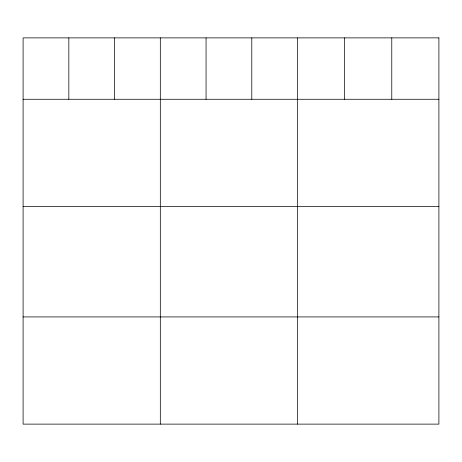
<?xml version="1.0" encoding="UTF-8"?>
<svg xmlns="http://www.w3.org/2000/svg" width="462" height="462" viewBox="0 0 462 462"><rect width="100%" height="100%" fill="white"/><g stroke="black" fill="none" stroke-linecap="round" stroke-linejoin="round"><path stroke-width="0.69" d="M23.1 99.272L438.9 99.272M23.1 206.474L438.9 206.474M23.1 316.92L438.9 316.92M391.776 37.878L391.776 99.272M344.652 37.878L344.652 99.272M297.528 37.878L297.528 424.122M251.79 37.878L251.79 99.272M206.052 37.878L206.052 99.272M160.314 37.878L160.314 424.122M114.576 37.878L114.576 99.272M68.838 37.878L68.838 99.272M438.9 37.878L23.1 37.878L23.1 424.122L438.9 424.122L438.9 37.878"/></g></svg>
